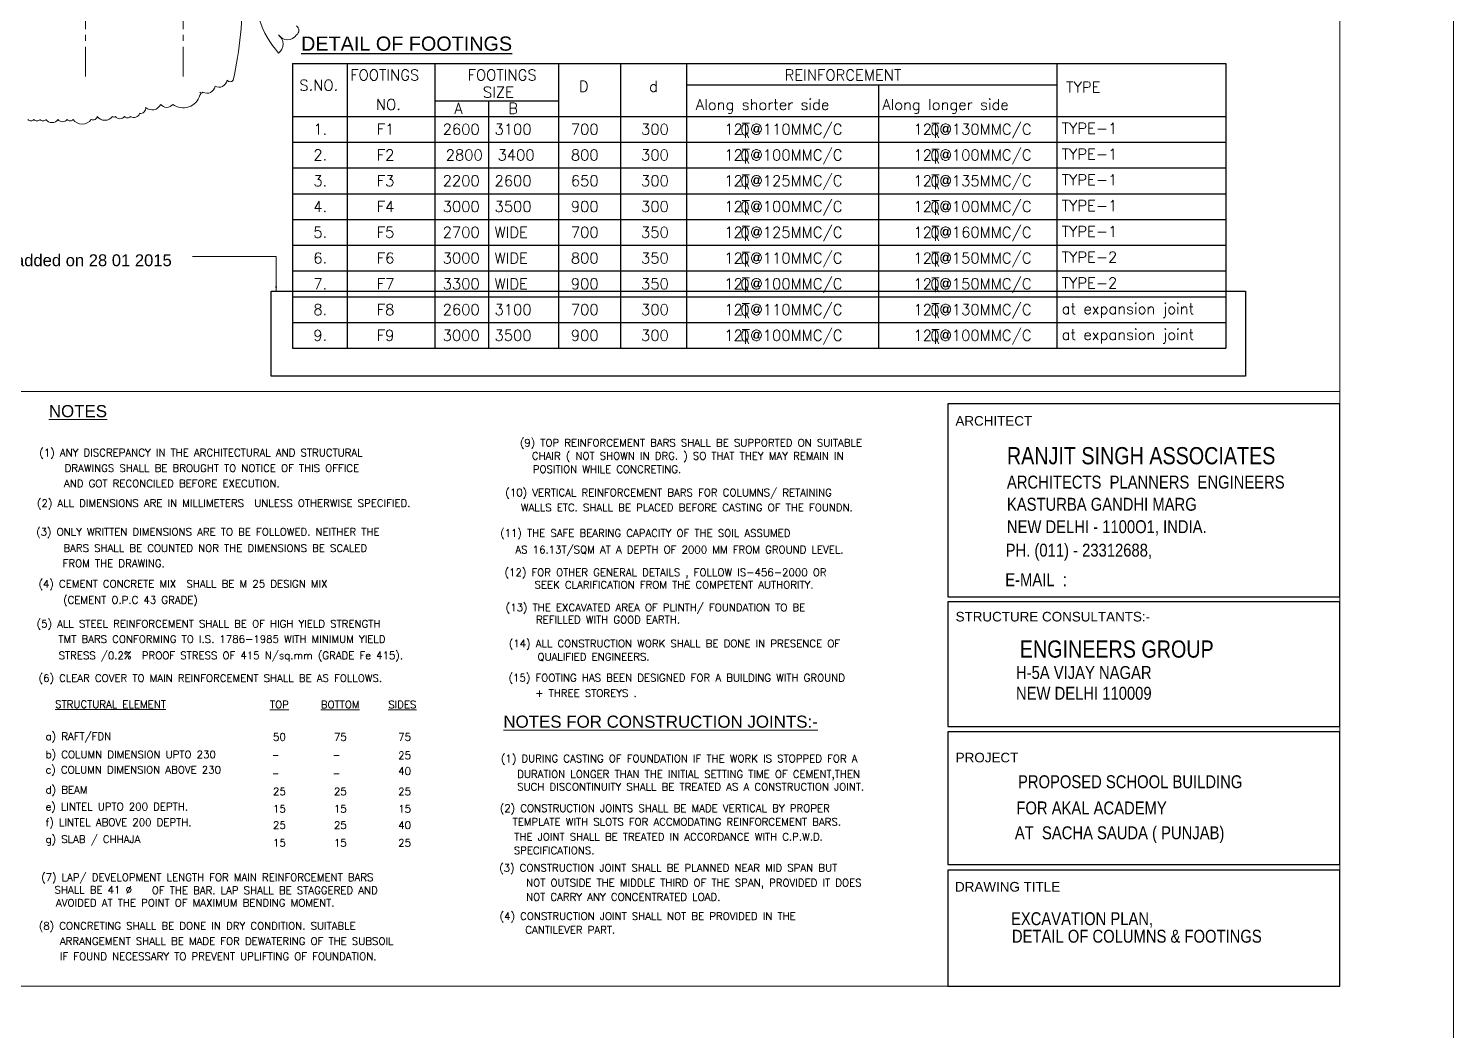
# Model space of a CAD drawing. Header units: inches. Extents: x 719368 to 6315912, y -2624014 to 446967.
# Drawn here: x 5497823 to 5557836, y -2169451 to -2127265 of the extents above; entities that cross this region are included whole.
import ezdxf
from ezdxf.enums import TextEntityAlignment as Align

# ---------------------------------------------------------------- set-up
doc = ezdxf.new("R2010")
doc.units = ezdxf.units.IN
doc.header["$LTSCALE"] = 20
doc.header["$MEASUREMENT"] = 0
doc.linetypes.add('CENTER', pattern=[2, 1.25, -0.25, 0.25, -0.25])
doc.layers.get('0').update_dxf_attribs({"color": 51, "lineweight": 30})
for name, color, linetype, lineweight in [('DIM', 7, 'Continuous', 13), ('FOR-TEXT', 3, 'Continuous', 25), ('FORMET', 4, 'Continuous', 25), ('GRID', 202, 'CENTER', 5), ('STAIR', 4, 'Continuous', 25), ('Text', 7, 'Continuous', 15), ('TEXT 1', 3, 'Continuous', 20), ('TEXT-20', 2, 'Continuous', 25)]:
    doc.layers.add(name, color=color, linetype=linetype, lineweight=lineweight)
doc.styles.add('AR', font='arial.ttf')
doc.styles.add('AREAIL', font='arial.ttf')
doc.styles.add('ARIAL', font='techl___.ttf')
doc.styles.add('ASHADE', font='simplex.shx', dxfattribs={"height": 8})
doc.styles.add('BOLD', font='arial.ttf')
doc.styles.add('L120', font='simplex.shx', dxfattribs={"height": 1})
doc.styles.add('romans-shx', font='ROMANS.SHX', dxfattribs={"height": 250})
doc.styles.add('SMALL', font='romans')
doc.dimstyles.new('Copy of S3', dxfattribs={"dimtxt": 200, "dimasz": 150, "dimexe": 5, "dimexo": 5, "dimgap": 50, "dimtad": 1, "dimjust": 1, "dimdec": 0, "dimzin": 3, "dimdsep": 46, "dimtxsty": 'BOLD', "dimblk1": 'OBLIQUE', "dimblk2": 'OBLIQUE', "dimsah": 1, "dimcen": 0.0625, "dimdle": 5, "dimclrd": 230, "dimclre": 251, "dimclrt": 2, "dimadec": 0, "dimazin": 0, "dimtfac": 1, "dimtdec": 0, "dimtix": 1, "dimtofl": 0, "dimtmove": 2, "dimatfit": 3, "dimfxl": 0, "dimtolj": 1, "dimtzin": 2, "dimlwd": -1, "dimlwe": -1, "dimarcsym": 0})

# ---------------------------------------------------------------- blocks, each defined once
blk = doc.blocks.new('10.2')
at = {"layer": 'Text'}
for p, q in [((2.9, 5.6), (-2.8, 5.6)), ((0, 5.6), (0, -5.6)), ((0, -0.7), (2.6, -5.6))]:
    blk.add_line(p, q, dxfattribs=at)
at = {"layer": 'Text', "style": 'SMALL'}
blk.add_text('0', height=8.45, dxfattribs=at).set_placement((-4.1, -3.6))
blk = doc.blocks.new('_Oblique')
at = {"layer": 'STAIR', "color": 0, "lineweight": -2}
blk.add_line((-0.5, -0.5), (0.5, 0.5), dxfattribs=at)

msp = doc.modelspace()

# ---------------------------------------------------------------- linework, layer by layer
at = {"color": 0}
msp.add_lwpolyline([(5508049.4275, -2138322.9363), (5549075.0083, -2138322.9363), (5549075.0083, -2141906.0347), (5508049.4275, -2141906.0347)], close=True, dxfattribs=at)
at = {"layer": 'DIM'}
for points in [[(5424872.2914, -2069087.5328), (5557835.631, -2069087.5328), (5557835.631, -2255131.986), (5424872.2914, -2255131.986)], [(5553055.3852, -2167590.5634), (5432049.132, -2167590.5634), (5432049.132, -2082559.4872), (5553055.3852, -2082559.4872)], [(5553055.3852, -2167590.5634), (5497369.4728, -2167590.5634), (5497369.4728, -2142551.0353), (5553055.3852, -2142551.0353)]]:
    msp.add_lwpolyline(points, close=True, dxfattribs=at)
for points in [[(5506823.8628, -2125556.845, -0.0611204244), (5506442.4281, -2129441.2763, -0.52056705), (5506188.1549, -2129441.2763, -0.52056705), (5505679.592, -2129695.2876, -0.52056705), (5505171.0124, -2129949.2925, -0.52056705), (5505043.8842, -2129949.2925, -0.52056705), (5505043.8842, -2130076.2981, -0.52056705), (5503899.5967, -2130457.3086, -0.52056705), (5503391.0337, -2130457.3086, -0.52056705), (5502755.3259, -2130584.3142, -0.52056705), (5502501.0361, -2130838.3191, -0.52056705), (5502119.618, -2130965.3247, -0.52056705), (5501865.3282, -2130965.3247, -0.52056705), (5501483.9102, -2130965.3247, -0.52056705), (5501356.7653, -2130965.3247, -0.52056705), (5500721.0574, -2130965.3247, -0.52056705), (5500466.7843, -2131092.3304, -0.52056705), (5499703.9316, -2131092.3304, -0.52056705), (5499449.6417, -2131092.3304, -0.52056705), (5499068.2237, -2131092.3304, -0.52056705), (5498559.6608, -2131092.3304, -0.52056705), (5498305.3709, -2131092.3304, -0.52056705), (5498051.0811, -2131092.3304, -0.52056705), (5497796.808, -2131092.3304, -0.52056705)], [(5509112.4044, -2127155.2069, -0.52056705), (5509112.4044, -2127536.2174, -0.52056705), (5508349.5516, -2127536.2174, -0.52056705), (5508349.5516, -2128298.2448, -0.1973202568), (5507332.4257, -2125302.8337, -0.52056705)]]:
    msp.add_lwpolyline(points, format="xyb", dxfattribs=at)
at = {"layer": 'FORMET'}
for p, q in [((5508936.5666, -2128738.0759), (5548252.1666, -2128738.0759)), ((5508936.5666, -2128738.0759), (5508936.5666, -2140728.4124)), ((5511244.1459, -2128738.0759), (5511244.1459, -2140728.4124)), ((5514929.3317, -2128738.0759), (5514929.3317, -2140728.4124)), ((5520141.7902, -2128738.0759), (5520141.7902, -2140728.4124)), ((5522754.0191, -2128738.0759), (5522754.0191, -2140728.4124)), ((5525537.1882, -2128738.0759), (5525537.1882, -2140728.4124)), ((5541127.5317, -2128738.0759), (5541127.5317, -2140728.4124)), ((5548252.1666, -2128738.0759), (5548252.1666, -2140728.4124)), ((5541127.5317, -2129645.2096), (5525537.1882, -2129645.2096)), ((5533617.7412, -2129645.2096), (5533617.7412, -2140728.4124)), ((5514929.3317, -2130308.4158), (5520141.7902, -2130308.4158)), ((5517200.4141, -2130308.4158), (5517200.4141, -2140728.4124)), ((5508936.5666, -2130964.4693), (5548252.1666, -2130964.4693)), ((5508936.5666, -2132049.3519), (5548252.1666, -2132049.3519)), ((5508936.5666, -2133134.2345), (5548252.1666, -2133134.2345)), ((5508936.5666, -2134219.117), (5548252.1666, -2134219.117)), ((5508936.5666, -2134219.117), (5548252.1666, -2134219.117)), ((5508936.5666, -2134219.117), (5548252.1666, -2134219.117)), ((5508936.5666, -2135303.9996), (5548252.1666, -2135303.9996)), ((5508936.5666, -2135303.9996), (5548252.1666, -2135303.9996)), ((5508936.5666, -2135303.9996), (5548252.1666, -2135303.9996)), ((5508936.5666, -2135303.9996), (5548252.1666, -2135303.9996)), ((5508936.5666, -2135303.9996), (5548252.1666, -2135303.9996)), ((5508936.5666, -2135303.9996), (5548252.1666, -2135303.9996)), ((5508936.5666, -2136388.8822), (5548252.1666, -2136388.8822)), ((5508936.5666, -2136388.8822), (5548252.1666, -2136388.8822)), ((5508936.5666, -2136388.8822), (5548252.1666, -2136388.8822)), ((5508936.5666, -2136388.8822), (5548252.1666, -2136388.8822)), ((5508936.5666, -2136388.8822), (5548252.1666, -2136388.8822)), ((5508936.5666, -2136388.8822), (5548252.1666, -2136388.8822)), ((5508936.5666, -2136388.8822), (5548252.1666, -2136388.8822)), ((5508936.5666, -2136388.8822), (5548252.1666, -2136388.8822)), ((5508936.5666, -2136388.8822), (5548252.1666, -2136388.8822)), ((5508936.5666, -2136388.8822), (5548252.1666, -2136388.8822)), ((5508936.5666, -2137473.7647), (5548252.1666, -2137473.7647)), ((5508936.5666, -2138558.6473), (5548252.1666, -2138558.6473)), ((5508936.5666, -2138558.6473), (5548252.1666, -2138558.6473)), ((5508936.5666, -2138558.6473), (5548252.1666, -2138558.6473)), ((5508936.5666, -2139643.5299), (5548252.1666, -2139643.5299)), ((5508936.5666, -2140728.4124), (5548252.1666, -2140728.4124))]:
    msp.add_line(p, q, dxfattribs=at)
for points in [[(5536544.6408, -2151197.9401), (5553055.3852, -2151197.9401), (5553055.3852, -2143069.7818), (5536544.6408, -2143069.7818)], [(5536544.6408, -2151197.9401), (5553055.3852, -2151197.9401), (5553055.3852, -2143069.7818), (5536544.6408, -2143069.7818)], [(5536544.6408, -2151197.9401), (5553055.3852, -2151197.9401), (5553055.3852, -2143069.7818), (5536544.6408, -2143069.7818)], [(5536544.6408, -2156656.0908), (5553055.3852, -2156656.0908), (5553055.3852, -2151403.2348), (5536544.6408, -2151403.2348)], [(5536544.6408, -2162459.4249), (5553055.3852, -2162459.4249), (5553055.3852, -2156875.4415), (5536544.6408, -2156875.4415)], [(5536544.6408, -2167590.5634), (5553055.3852, -2167590.5634), (5553055.3852, -2162694.8863), (5536544.6408, -2162694.8863)]]:
    msp.add_lwpolyline(points, close=True, dxfattribs=at)
at = {"layer": 'GRID', "ltscale": 50}
for p, q in [((5500226.5858, -2129286.9875), (5500226.5858, -2085956.4181)), ((5504341.5858, -2129286.9875), (5504341.5858, -2085956.4181))]:
    msp.add_line(p, q, dxfattribs=at)

# ---------------------------------------------------------------- block references
at = {"layer": 'Text', "xscale": 54.34547065454535, "yscale": 54.34547065445804, "zscale": 54.34547065420828}
for p in [(5528024.0456, -2131557.6625), (5536023.5613, -2131557.6625), (5528024.0456, -2132642.5451), (5536023.5613, -2132642.5451), (5528024.0456, -2133727.4276), (5536023.5613, -2133727.4276), (5528024.0456, -2134812.3102), (5536023.5613, -2134812.3102), (5528024.0456, -2135897.1928), (5536023.5613, -2135897.1928), (5528024.0456, -2136982.0753), (5536023.5613, -2136982.0753), (5528024.0456, -2138066.9579), (5536023.5613, -2138066.9579), (5528024.0456, -2139151.8405), (5536023.5613, -2139151.8405), (5528024.0456, -2140236.7231), (5536023.5613, -2140236.7231)]:
    msp.add_blockref('10.2', p, dxfattribs=at)

# ---------------------------------------------------------------- texts
at = {"layer": 'FOR-TEXT', "color": 3, "style": 'AR'}
for s, height, p in [('ARCHITECT', 404.3959, (5536860.7227, -2143986.2979)), ('ARCHITECT', 404.3959, (5536860.7227, -2143986.2979)), ('STRUCTURE CONSULTANTS:-', 404.395902, (5536866.9189, -2152229.7811)), ('PROJECT', 404.3959, (5536872.5488, -2158162.1842)), ('DRAWING TITLE', 404.395902, (5536843.4274, -2163601.7475))]:
    msp.add_text(s, height=height, dxfattribs=at).set_placement(p)
at = {"layer": 'Text'}
for s, height, style, p in [('FOOTINGS', 455.38353, 'ASHADE', (5511372.4978, -2129451.2559)), ('FOOTINGS', 455.38353, 'ASHADE', (5516315.6468, -2129451.2559)), ('REINFORCEMENT', 455.383532, 'ASHADE', (5529665.8235, -2129451.2559)), ('S.NO.', 455.38353, 'ASHADE', (5509228.4317, -2129879.5335)), ('SIZE', 455.38353, 'ASHADE', (5516959.7506, -2130175.058)), ('D', 455.3835, 'ASHADE', (5521003.2827, -2129928.3573)), ('d', 455.3835, 'ASHADE', (5523957.392, -2129928.3573)), ('TYPE', 455.38353, 'ASHADE', (5541524.8392, -2129960.1345)), ('NO.', 455.38353, 'ASHADE', (5512453.483, -2130692.2604)), ('A', 455.3835, 'ASHADE', (5515757.0293, -2130855.6177)), ('B', 455.3835, 'ASHADE', (5518025.2953, -2130855.6177)), ('Along shorter side', 455.383532, 'ASHADE', (5525926.8746, -2130692.2604)), ('Along longer side', 455.383532, 'ASHADE', (5533776.1304, -2130692.2604)), ('1.', 455.38353, 'ASHADE', (5509816.424, -2131733.7477)), ('F1', 455.38353, 'ASHADE', (5512491.5008, -2131733.7477)), ('2600  3100', 455.38353, 'ASHADE', (5515264.7558, -2131733.7477)), ('700', 455.38353, 'ASHADE', (5520664.4923, -2131733.7477)), ('300', 455.38353, 'ASHADE', (5523618.6016, -2131733.7477)), ('12 @110MMC/C', 455.383532, 'ASHADE', (5527125.6612, -2131733.7477)), ('12 @130MMC/C', 455.383532, 'ASHADE', (5535090.6748, -2131733.7477)), ('TYPE-1', 455.38353, 'ASHADE', (5541332.4835, -2131696.432)), ('2.', 455.38353, 'ASHADE', (5509816.424, -2132818.6303)), ('F2', 455.38353, 'ASHADE', (5512491.5008, -2132818.6303)), ('2800  3400', 455.38353, 'ASHADE', (5515392.8528, -2132818.6303)), ('800', 455.38353, 'ASHADE', (5520664.4923, -2132818.6303)), ('300', 455.38353, 'ASHADE', (5523618.6016, -2132818.6303)), ('12 @100MMC/C', 455.383532, 'ASHADE', (5527125.6612, -2132818.6303)), ('12 @100MMC/C', 455.383532, 'ASHADE', (5535090.6748, -2132818.6303)), ('TYPE-1', 455.38353, 'ASHADE', (5541332.4835, -2132781.3146)), ('12 @125MMC/C', 455.383532, 'ASHADE', (5527125.6612, -2133903.5128)), ('12 @135MMC/C', 455.383532, 'ASHADE', (5535090.6748, -2133903.5128)), ('TYPE-1', 455.38353, 'ASHADE', (5541332.4835, -2133866.1972)), ('3.', 455.38353, 'ASHADE', (5509816.424, -2133903.5128)), ('F3', 455.38353, 'ASHADE', (5512491.5008, -2133903.5128)), ('2200  2600', 455.38353, 'ASHADE', (5515264.7558, -2133903.5128)), ('650', 455.38353, 'ASHADE', (5520664.4923, -2133903.5128)), ('300', 455.38353, 'ASHADE', (5523618.6016, -2133903.5128)), ('4.', 455.38353, 'ASHADE', (5509816.424, -2134988.3954)), ('F4', 455.38353, 'ASHADE', (5512491.5008, -2134988.3954)), ('3000  3500', 455.38353, 'ASHADE', (5515264.7558, -2134988.3954)), ('900', 455.38353, 'ASHADE', (5520664.4923, -2134988.3954)), ('300', 455.38353, 'ASHADE', (5523618.6016, -2134988.3954)), ('12 @100MMC/C', 455.383532, 'ASHADE', (5527125.6612, -2134988.3954)), ('12 @100MMC/C', 455.383532, 'ASHADE', (5535090.6748, -2134988.3954)), ('TYPE-1', 455.38353, 'ASHADE', (5541332.4835, -2134951.0797)), ('5.', 455.38353, 'ASHADE', (5509816.424, -2136073.278)), ('F5', 455.38353, 'ASHADE', (5512491.5008, -2136073.278)), ('2700  WIDE', 455.38353, 'ASHADE', (5515264.7558, -2136073.278)), ('700', 455.38353, 'ASHADE', (5520664.4923, -2136073.278)), ('350', 455.38353, 'ASHADE', (5523618.6016, -2136073.278)), ('12 @125MMC/C', 455.383532, 'ASHADE', (5527125.6612, -2136073.278)), ('12 @160MMC/C', 455.383532, 'ASHADE', (5535090.6748, -2136073.278)), ('TYPE-1', 455.38353, 'ASHADE', (5541332.4835, -2136035.9623)), ('6.', 455.38353, 'ASHADE', (5509816.424, -2137158.1605)), ('F6', 455.38353, 'ASHADE', (5512491.5008, -2137158.1605)), ('3000  WIDE', 455.38353, 'ASHADE', (5515264.7558, -2137158.1605)), ('800', 455.38353, 'ASHADE', (5520664.4923, -2137158.1605)), ('350', 455.38353, 'ASHADE', (5523618.6016, -2137158.1605)), ('12 @110MMC/C', 455.383532, 'ASHADE', (5527125.6612, -2137158.1605)), ('12 @150MMC/C', 455.383532, 'ASHADE', (5535090.6748, -2137158.1605)), ('TYPE-2', 455.38353, 'ASHADE', (5541332.4835, -2137120.8449)), ('7.', 455.38353, 'ASHADE', (5509816.424, -2138243.0431)), ('F7', 455.38353, 'ASHADE', (5512491.5008, -2138243.0431)), ('3300  WIDE', 455.38353, 'ASHADE', (5515264.7558, -2138243.0431)), ('900', 455.38353, 'ASHADE', (5520664.4923, -2138243.0431)), ('350', 455.38353, 'ASHADE', (5523618.6016, -2138243.0431)), ('12 @100MMC/C', 455.383532, 'ASHADE', (5527125.6612, -2138243.0431)), ('12 @150MMC/C', 455.383532, 'ASHADE', (5535090.6748, -2138243.0431)), ('TYPE-2', 455.38353, 'ASHADE', (5541332.4835, -2138205.7274)), ('12 @110MMC/C', 455.383532, 'ASHADE', (5527125.6612, -2139327.9257)), ('12 @130MMC/C', 455.383532, 'ASHADE', (5535090.6748, -2139327.9257)), ('at expansion joint', 455.383532, 'ASHADE', (5541332.4835, -2139290.61)), ('8.', 455.38353, 'ASHADE', (5509816.424, -2139327.9257)), ('F8', 455.38353, 'ASHADE', (5512491.5008, -2139327.9257)), ('2600  3100', 455.38353, 'ASHADE', (5515264.7558, -2139327.9257)), ('700', 455.38353, 'ASHADE', (5520664.4923, -2139327.9257)), ('300', 455.38353, 'ASHADE', (5523618.6016, -2139327.9257)), ('9.', 455.38353, 'ASHADE', (5509816.424, -2140412.8082)), ('F9', 455.38353, 'ASHADE', (5512491.5008, -2140412.8082)), ('3000  3500', 455.38353, 'ASHADE', (5515264.7558, -2140412.8082)), ('900', 455.38353, 'ASHADE', (5520664.4923, -2140412.8082)), ('300', 455.38353, 'ASHADE', (5523618.6016, -2140412.8082)), ('12 @100MMC/C', 455.383532, 'ASHADE', (5527125.6612, -2140412.8082)), ('12 @100MMC/C', 455.383532, 'ASHADE', (5535090.6748, -2140412.8082)), ('at expansion joint', 455.383532, 'ASHADE', (5541332.4835, -2140375.4926)), ('%%UNOTES', 509.3857, 'AREAIL', (5498679.4311, -2143628.9606)), ('%%UNOTES FOR CONSTRUCTION JOINTS:-', 509.385699, 'AREAIL', (5517822.3141, -2156702.8232))]:
    msp.add_text(s, height=height, dxfattribs=dict(at, style=style)).set_placement(p)
at = {"layer": 'Text', "ltscale": 0.09, "style": 'ARIAL'}
for s, height, p in [('RANJIT SINGH ASSOCIATES', 725.013389, (5539028.4991, -2145612.4032)), ('ARCHITECTS  PLANNERS  ENGINEERS  ', 543.760042, (5539028.4991, -2146633.3754)), ('KASTURBA GANDHI MARG', 543.760042, (5539028.4991, -2147567.7234)), ('NEW DELHI - 1100O1, INDIA.', 543.760042, (5539028.4991, -2148511.9877)), ('PH. (011) - 23312688, ', 543.760042, (5538976.1251, -2149500.3446)), ('E-MAIL  :  ', 543.760042, (5538958.218, -2150743.8483)), ('H-5A VIJAY NAGAR', 543.760042, (5539410.4926, -2154651.7996)), ('NEW DELHI 110009', 543.760042, (5539410.4926, -2155524.6738)), ('PROPOSED SCHOOL BUILDING ', 543.760042, (5539493.7351, -2159249.8228)), ('FOR AKAL ACADEMY ', 543.760042, (5539426.2885, -2160352.389)), ('AT  SACHA SAUDA ( PUNJAB)', 543.760042, (5539362.4781, -2161399.2699)), ('EXCAVATION PLAN,', 543.760042, (5539198.7665, -2165016.2724)), ('DETAIL OF COLUMNS & FOOTINGS', 543.760042, (5539238.6474, -2165753.3312))]:
    msp.add_text(s, height=height, dxfattribs=at).set_placement(p)
msp.add_text('ENGINEERS GROUP', height=725.013389, dxfattribs=at).set_placement((5543653.416, -2153754.2348), align=Align.CENTER)
at = {"layer": 'Text', "lineweight": 30, "insert": (5494613.6834, -2136771.7747), "char_height": 500, "width": 9930.81553, "attachment_point": 1, "style": 'L120'}
msp.add_mtext('{\\fArial|b0|i0|c0|p34;footings added on 28 01 2015}', dxfattribs=at)
at = {"layer": 'TEXT 1', "style": 'romans-shx'}
for s, height, p in [('(9) TOP REINFORCEMENT BARS SHALL BE SUPPORTED ON SUITABLE ', 314.543533, (5518514.9799, -2144862.7337)), (' (1) ANY DISCREPANCY IN THE ARCHITECTURAL AND STRUCTURAL                               ', 314.543533, (5498063.5722, -2145280.2428)), ('CHAIR ( NOT SHOWN IN DRG. ) SO THAT THEY MAY REMAIN IN ', 314.543533, (5519021.5025, -2145418.5732)), ('DRAWINGS SHALL BE BROUGHT TO NOTICE OF THIS OFFICE                      ', 314.543533, (5499345.8056, -2145929.2127)), ('POSITION WHILE CONCRETING.', 314.543533, (5519058.4197, -2145979.8518)), ('AND GOT RECONCILED BEFORE EXECUTION.', 314.543533, (5499317.9644, -2146575.162)), ('(10) VERTICAL REINFORCEMENT BARS FOR COLUMNS/ RETAINING ', 314.543533, (5517905.8478, -2146962.237)), (' (2) ALL DIMENSIONS ARE IN MILLIMETERS  UNLESS OTHERWISE SPECIFIED.', 314.543533, (5497962.4488, -2147406.1798)), ('WALLS ETC. SHALL BE PLACED BEFORE CASTING OF THE FOUNDN.', 314.543533, (5518560.0419, -2147592.9209)), (' (3) ONLY WRITTEN DIMENSIONS ARE TO BE FOLLOWED. NEITHER THE                          ', 314.543533, (5497928.6583, -2148615.6039)), ('   (11) THE SAFE BEARING CAPACITY OF THE SOIL ASSUMED', 314.543533, (5516982.0654, -2148665.0585)), ('BARS SHALL BE COUNTED NOR THE DIMENSIONS BE SCALED                    ', 314.543533, (5499292.6455, -2149297.5364)), ('    AS 16.13T/SQM AT A DEPTH OF 2000 MM FROM GROUND LEVEL. ', 314.543533, (5517392.0545, -2149363.92)), ('FROM THE DRAWING.', 314.543533, (5499261.956, -2149939.8711)), ('(12) FOR OTHER GENERAL DETAILS , FOLLOW IS-456-2000 OR ', 314.543533, (5517870.9255, -2150320.2855)), ('(4) CEMENT CONCRETE MIX  SHALL BE M 25 DESIGN MIX', 314.543533, (5498244.998, -2150802.3938)), ('SEEK CLARIFICATION FROM THE COMPETENT AUTHORITY.', 314.543533, (5519132.3581, -2150841.5037)), ('(CEMENT O.P.C 43 GRADE)', 314.543533, (5499280.0921, -2151482.3845)), ('(13) THE EXCAVATED AREA OF PLINTH/ FOUNDATION TO BE ', 314.543533, (5517919.4836, -2151797.0076)), (' REFILLED WITH GOOD EARTH.', 314.543533, (5518976.9498, -2152311.7912)), ('(5) ALL STEEL REINFORCEMENT SHALL BE OF HIGH YIELD STRENGTH  ', 314.543533, (5498167.1114, -2152484.0897)), (' TMT BARS CONFORMING TO I.S. 1786-1985 WITH MINIMUM YIELD', 314.543533, (5498866.6239, -2153129.0627)), ('(14) ALL CONSTRUCTION WORK SHALL BE DONE IN PRESENCE OF', 314.543533, (5518050.9502, -2153318.3361)), (' STRESS /0.2%%%  PROOF STRESS OF 415 N/sq.mm (GRADE Fe 415).', 314.543533, (5498874.4244, -2153815.3238)), ('QUALIFIED ENGINEERS.', 314.543533, (5519260.4612, -2153873.136)), ('(6) CLEAR COVER TO MAIN REINFORCEMENT SHALL BE AS FOLLOWS.', 314.543533, (5498248.9113, -2154771.5405, -15628.4596)), ('(15) FOOTING HAS BEEN DESIGNED FOR A BUILDING WITH GROUND  ', 314.543533, (5518040.8367, -2154755.8466)), ('%%USTRUCTURAL ELEMENT', 314.543533, (5498945.4715, -2155873.9617, -15628.4596)), ('%%UTOP', 314.54353, (5507993.4427, -2155884.6746, -16641.4153)), ('%%UBOTTOM', 314.54353, (5510134.7055, -2155884.6746, -16641.4153)), ('%%USIDES', 314.54353, (5512972.5635, -2155884.6746, -16641.4153)), (' + THREE STOREYS .', 314.543533, (5518946.7297, -2155403.8815)), ('a) RAFT/FDN', 314.543533, (5498542.2865, -2157223.0574, -15628.4596)), ('50', 314.54353, (5508121.0571, -2157250.17, -16641.4153)), ('75', 314.54353, (5510686.6075, -2157250.17, -16641.4153)), ('75', 314.54353, (5513392.536, -2157250.17, -16641.4153)), ('b) COLUMN DIMENSION UPTO 230', 314.543533, (5498542.2865, -2157985.3911, -15628.4596)), ('_', 314.5435, (5508121.0571, -2157839.3769, -16641.4153)), ('_', 314.5435, (5510686.6075, -2157839.3769, -16641.4153)), ('25', 314.54353, (5513392.536, -2158024.5701, -16641.4153)), ('(1) DURING CASTING OF FOUNDATION IF THE WORK IS STOPPED FOR A ', 314.543533, (5517719.0411, -2158161.4381)), ('c) COLUMN DIMENSION ABOVE 230', 314.543533, (5498542.2865, -2158630.8665, -15628.4596)), ('_', 314.5435, (5508121.0571, -2158615.5204, -16641.4153)), ('_', 314.5435, (5510686.6075, -2158615.5204, -16641.4153)), ('40', 314.54353, (5513392.536, -2158684.9247, -16641.4153)), ('DURATION LONGER THAN THE INITIAL SETTING TIME OF CEMENT,THEN ', 314.543533, (5518405.6961, -2158812.1329)), ('d) BEAM ', 314.54353, (5498542.2865, -2159474.5279, -15628.4596)), ('25', 314.54353, (5508121.0571, -2159545.0812, -16641.4153)), ('25', 314.54353, (5510686.6075, -2159545.0812, -16641.4153)), ('25', 314.54353, (5513392.536, -2159545.0812, -16641.4153)), ('SUCH DISCONTINUITY SHALL BE TREATED AS A CONSTRUCTION JOINT.', 314.543533, (5518404.2758, -2159350.0904)), ('e) LINTEL UPTO 200 DEPTH.', 314.543533, (5498542.2865, -2160184.4906, -15628.4596)), ('15', 314.54353, (5508121.0571, -2160272.1853, -16641.4153)), ('15', 314.54353, (5510686.6075, -2160272.1853, -16641.4153)), ('15', 314.54353, (5513392.536, -2160272.1853, -16641.4153)), ('(2) CONSTRUCTION JOINTS SHALL BE MADE VERTICAL BY PROPER ', 314.543533, (5517670.8252, -2160252.504)), ('f) LINTEL ABOVE 200 DEPTH.', 314.543533, (5498542.2865, -2160843.7909, -15628.4596)), ('25', 314.54353, (5508121.0571, -2160963.8639, -16641.4153)), ('25', 314.54353, (5510686.6075, -2160963.8639, -16641.4153)), ('40', 314.54353, (5513392.536, -2160963.8639, -16641.4153)), ('TEMPLATE WITH SLOTS FOR ACCMODATING REINFORCEMENT BARS. ', 314.543533, (5518211.0258, -2160824.5032)), ('g) SLAB / CHHAJA', 314.543533, (5498542.2865, -2161557.0035, -15628.4596)), ('15', 314.54353, (5508121.0571, -2161708.6194, -16641.4153)), ('15', 314.54353, (5510686.6075, -2161708.6194, -16641.4153)), ('25', 314.54353, (5513392.536, -2161708.6194, -16641.4153)), ('THE JOINT SHALL BE TREATED IN ACCORDANCE WITH C.P.W.D. ', 314.543533, (5518283.4729, -2161451.9432)), ('SPECIFICATIONS.', 314.543533, (5518260.0898, -2162026.963)), ('(7) LAP/ DEVELOPMENT LENGTH FOR MAIN REINFORCEMENT BARS    ', 314.543533, (5498356.8349, -2163158.6961)), ('(3) CONSTRUCTION JOINT SHALL BE PLANNED NEAR MID SPAN BUT ', 314.543533, (5517646.6259, -2162761.1271)), ('SHALL BE 41 %%C', 314.543533, (5498920.3034, -2163688.5734)), (' OF THE BAR. LAP SHALL BE STAGGERED AND    ', 314.543533, (5502800.7091, -2163706.9048)), ('NOT OUTSIDE THE MIDDLE THIRD OF THE SPAN, PROVIDED IT DOES ', 314.543533, (5518779.6563, -2163387.2938)), ('AVOIDED AT THE POINT OF MAXIMUM BENDING MOMENT.', 314.543533, (5498980.025, -2164232.5526)), ('NOT CARRY ANY CONCENTRATED LOAD.', 314.543533, (5518777.3219, -2163987.7897)), ('(4) CONSTRUCTION JOINT SHALL NOT BE PROVIDED IN THE ', 314.543533, (5517663.4806, -2164794.8265)), ('(8) CONCRETING SHALL BE DONE IN DRY CONDITION. SUITABLE ', 314.543533, (5498257.1242, -2165203.9068)), ('CANTILEVER PART.', 314.543533, (5518744.7578, -2165372.9791)), ('ARRANGEMENT SHALL BE MADE FOR DEWATERING OF THE SUBSOIL ', 314.543533, (5499146.9984, -2165846.1127)), ('IF FOUND NECESSARY TO PREVENT UPLIFTING OF FOUNDATION.', 314.543533, (5499146.9984, -2166486.6112))]:
    msp.add_text(s, height=height, dxfattribs=at).set_placement(p)
at = {"layer": 'TEXT-20', "style": 'BOLD'}
msp.add_text('%%UDETAIL OF FOOTINGS', height=596.397036, dxfattribs=at).set_placement((5509303.2609, -2128199.0285))

# ---------------------------------------------------------------- leaders
at = {"layer": 'DIM'}
msp.add_leader([(5508251.1998, -2138346.7903), (5508251.1998, -2136858.7317), (5504733.8109, -2136858.7317)], dimstyle='Copy of S3', override={"dimasz": 230, "dimgap": 50, "dimtad": 0, "dimfxlon": 1}, dxfattribs=at)

doc.saveas('drawing.dxf')
